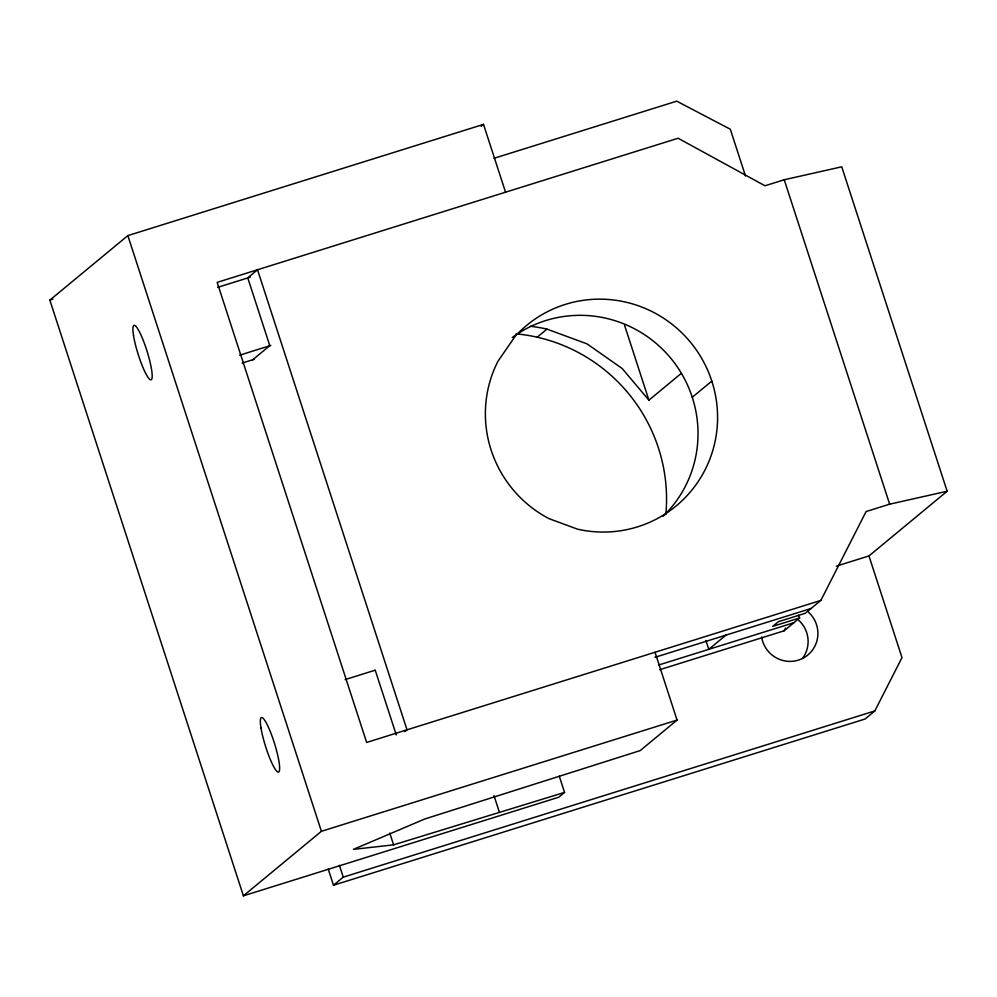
<?xml version="1.0" encoding="UTF-8"?>
<svg xmlns="http://www.w3.org/2000/svg" width="997" height="997" viewBox="0 0 997 997"><rect width="100%" height="100%" fill="white"/><g stroke="black" fill="none" stroke-linecap="round" stroke-linejoin="round"><path stroke-width="1.5" d="M659.702 669.71L784.103 630.814L785.499 628.085M820.855 600.406L866.106 511.548L889.648 504.183L947.15 491.234L841.742 166.811L784.24 179.759L764.986 185.778L678.11 138.247L217.159 282.375L366.647 742.441L820.855 600.406L805.302 613.28L778.395 621.692L772.75 626.353L799.656 617.941L798.46 615.199M328.2 868.96L333.484 885.236L865.072 719.011L874.843 710.923L901.986 657.609L868.96 555.94L947.15 491.234M559.28 776.177L564.551 792.403L558.706 797.239L243.405 895.829L49.85 300.134L127.853 235.604L483.508 124.388L505.554 192.197M481.14 126.357L483.508 124.388M252.59 359.892L269.788 345.66L247.755 277.839L257.525 269.763L407.013 729.816L404.832 731.611M537.209 337.21L546.979 329.122L587.083 343.89L622.165 368.504L648.91 400.171L681.063 373.551M692.254 397.28L711.808 381.103A117.197 115.34 50.4 0 0 515.013 336.537L497.902 361.363A117.197 115.34 50.4 0 0 549.011 518.652L577.599 529.183A117.197 115.34 50.4 0 0 711.808 381.103M243.405 895.829L321.408 831.299L677.063 720.083L655.029 652.262M333.484 885.236L343.267 877.148L874.843 710.923M725.99 635.101L708.792 649.334L705.913 640.485M784.103 630.814L799.656 617.941M677.063 720.083L640.186 750.591L424.809 818.986L353.424 849.357L393.603 844.858L564.551 792.403M494.088 158.274L676.726 101.171L730.315 129.236L745.507 175.995M49.85 300.134L52.816 299.212M217.595 287.373L250.297 277.154M239.629 355.194L270.848 345.436M242.146 363.058L254.036 359.344M345.049 679.618L374.772 670.32M836.333 566.134L868.96 555.94M654.904 657.335L811.084 608.494M658.656 665.011L793.886 622.726M784.24 179.759L889.648 504.183M624.546 325.184L648.91 400.171M493.976 795.594L499.248 811.807M375.196 670.084L396.283 734.951M389.765 833.056L393.603 844.858M339.416 865.309L343.267 877.148M127.853 235.604L321.408 831.299M808.48 612.146A28.589 28.128 50.4 0 1 803.146 658.145A28.589 28.128 50.4 0 1 761.621 637.058M798.697 620.234A28.589 28.128 50.4 0 1 802.747 658.095M516.122 333.858A164.368 161.763 50.4 0 1 665.822 514.527M530.466 326.256A164.368 161.763 50.4 0 1 546.979 329.122M512.259 337.534A117.197 115.34 50.4 0 1 670.034 357.337A117.197 115.34 50.4 0 1 663.155 516.247M260.977 727.872A28.589 4.711 72.6 0 0 277.478 771.815A28.589 4.711 72.6 0 0 271.471 734.627A28.589 4.711 72.6 0 0 260.977 727.872M133.536 335.64A28.589 4.711 72.6 0 0 150.024 379.57A28.589 4.711 72.6 0 0 144.017 342.382A28.589 4.711 72.6 0 0 133.536 335.64"/></g></svg>
